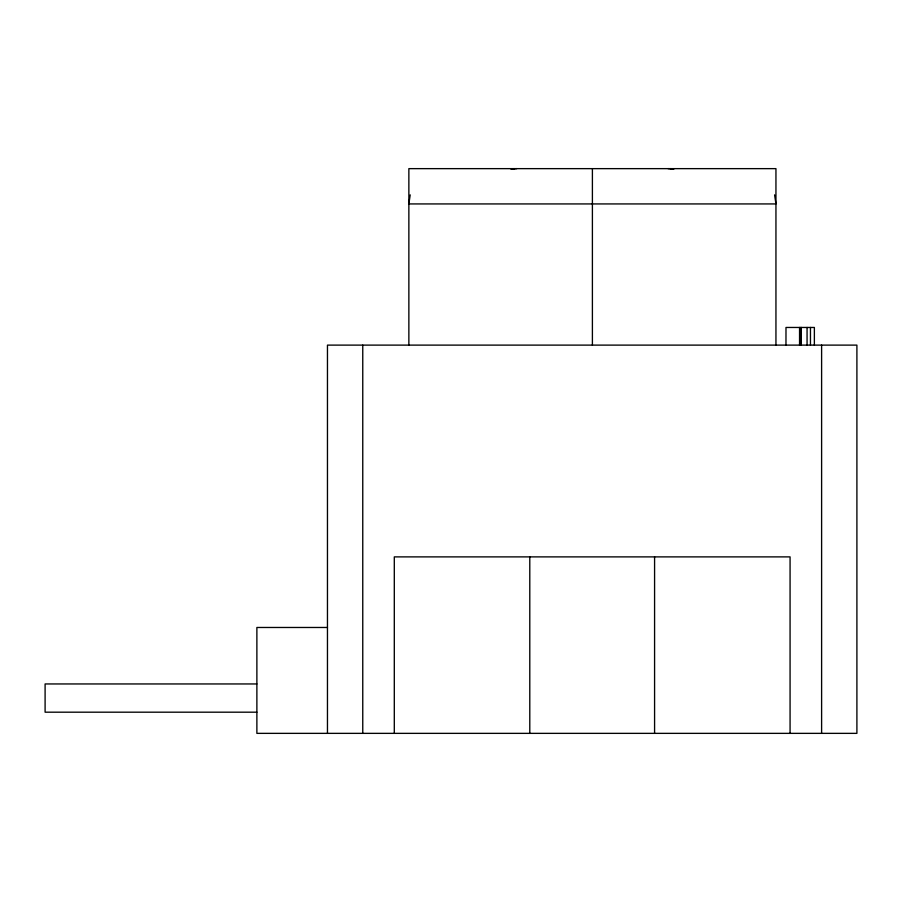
<?xml version="1.0" encoding="UTF-8"?>
<svg xmlns="http://www.w3.org/2000/svg" width="902" height="902" viewBox="0 0 902 902"><rect width="100%" height="100%" fill="white"/><g stroke="black" fill="none" stroke-linecap="round" stroke-linejoin="round"><path stroke-width="1.35" d="M410.207 194.877L408.865 203.931L775.946 203.931L774.592 194.877M327.46 627.476L256.878 627.476L256.878 733.36L856.9 733.36L856.9 345.116L327.46 345.116L327.46 733.36M256.878 683.953L45.1 683.953L45.1 712.185L256.878 712.185M821.609 345.116L821.609 733.36M814.371 345.116L814.371 327.46L785.992 327.46L785.969 345.116M810.458 327.46L810.458 345.116M807.064 327.46L807.064 345.116M801.28 327.46L801.28 345.116M800.762 327.46L800.762 345.116M799.555 327.46L799.555 345.116M790.073 733.36L790.073 556.884L394.298 556.884L394.298 733.36M775.946 345.116L775.946 168.64L408.865 168.64L408.865 345.116M654.581 556.884L654.581 733.36M592.4 168.64L592.4 345.116M529.79 556.884L529.79 733.36M362.762 345.116L362.762 733.36M513.046 169.226A35.291 20.442 -90 0 1 516.767 168.64M668.044 168.64A35.291 20.442 90 0 1 671.764 169.226M511.039 169.226A35.291 18.57 -90 0 1 514.411 168.64M670.4 168.64A35.291 18.57 -90 0 1 673.771 169.226"/></g></svg>
